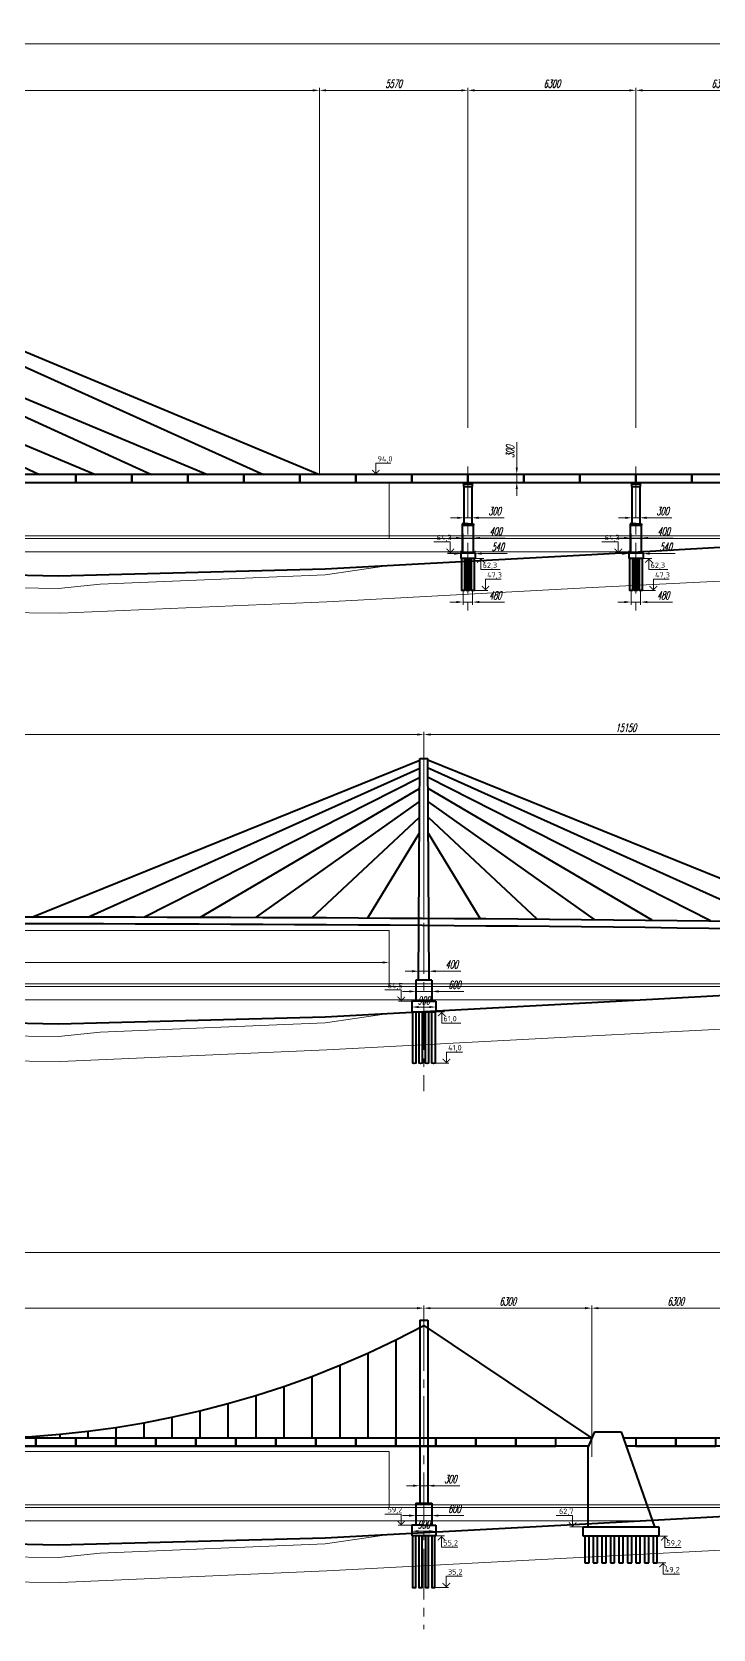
# Model space of a CAD drawing. Header units: millimetres. Extents: x 82 to 1107, y 39 to 638.
# Drawn here: x 504 to 759, y 39 to 638 of the extents above; entities that cross this region are included whole.
import ezdxf

# ---------------------------------------------------------------- set-up
doc = ezdxf.new("R2010")
doc.units = ezdxf.units.MM
doc.linetypes.add('CENTER2', pattern=[28.575, 19.05, -3.175, 3.175, -3.175])
for name, color, linetype, lineweight in [('2', 7, 'Continuous', 15), ('axis', 40, 'CENTER2', 20), ('dim', 4, 'Continuous', 25), ('elevation', 250, 'Continuous', 40)]:
    doc.layers.add(name, color=color, linetype=linetype, lineweight=lineweight)
doc.layers.add('const', color=251, linetype='Continuous', lineweight=0, plot=False)
doc.layers.add('water level', color=7, linetype='Continuous', lineweight=9, true_color=0x2099df)
doc.styles.add('GOST-2.304_Type-B', font='')
doc.styles.add('text-razm', font='simplex.shx', dxfattribs={"width": 0.6, "oblique": 15})
doc.styles.get('GOST-2.304_Type-B').set_extended_font_data('GOST Common')
doc.dimstyles.new('razm-001', dxfattribs={"dimtxt": 3, "dimasz": 2.5, "dimexe": 1, "dimexo": 0, "dimgap": 1, "dimtad": 1, "dimdec": 0, "dimlfac": 100, "dimzin": 1, "dimtxsty": 'text-razm', "dimcen": 2.5, "dimclrd": 256, "dimclre": 256, "dimclrt": 7, "dimaunit": 1, "dimadec": 0, "dimazin": 2, "dimtfac": 1, "dimtdec": 0, "dimtmove": 0, "dimatfit": 3, "dimfxl": 1, "dimlwd": 20, "dimlwe": 20, "dimarcsym": 0})

# ---------------------------------------------------------------- blocks, each defined once
blk = doc.blocks.new('*D73')
at = {"layer": 'Defpoints', "color": 0, "transparency": 16777216}
for p in [(713.94, 159.11), (650.94, 139.68), (713.94, 139.03)]:
    blk.add_point(p, dxfattribs=at)
at = {"layer": 'dim', "lineweight": 20, "transparency": 16777216}
for p, q in [((650.94, 139.68), (650.94, 160.11)), ((653.44, 159.11), (711.44, 159.11)), ((713.94, 139.03), (713.94, 160.11))]:
    blk.add_line(p, q, dxfattribs=at)
at = {"layer": 'dim', "transparency": 16777216}
for points in [[(653.44, 159.53), (653.44, 158.69), (650.94, 159.11)], [(711.44, 159.53), (711.44, 158.69), (713.94, 159.11)]]:
    blk.add_solid(points, dxfattribs=at)
at = {"layer": 'dim', "color": 7, "transparency": 16777216, "insert": (682.44, 161.61), "char_height": 3, "attachment_point": 5, "style": 'text-razm'}
blk.add_mtext('6300', dxfattribs=at)
blk = doc.blocks.new('*D74')
at = {"layer": 'Defpoints', "color": 0, "transparency": 16777216}
for p in [(650.94, 159.11), (315.03, 139.68), (650.94, 139.68)]:
    blk.add_point(p, dxfattribs=at)
at = {"layer": 'dim', "lineweight": 20, "transparency": 16777216}
for p, q in [((315.03, 139.68), (315.03, 160.11)), ((317.53, 159.11), (648.44, 159.11)), ((650.94, 139.68), (650.94, 160.11))]:
    blk.add_line(p, q, dxfattribs=at)
at = {"layer": 'dim', "transparency": 16777216}
for points in [[(317.53, 159.53), (317.53, 158.69), (315.03, 159.11)], [(648.44, 159.53), (648.44, 158.69), (650.94, 159.11)]]:
    blk.add_solid(points, dxfattribs=at)
at = {"layer": 'dim', "color": 7, "transparency": 16777216, "insert": (482.98, 161.61), "char_height": 3, "attachment_point": 5, "style": 'text-razm'}
blk.add_mtext('33590', dxfattribs=at)
blk = doc.blocks.new('*D86')
at = {"layer": 'Defpoints', "color": 0, "transparency": 16777216}
for p in [(776.94, 159.11), (776.94, 120.27), (713.94, 117.95)]:
    blk.add_point(p, dxfattribs=at)
at = {"layer": 'dim', "lineweight": 20, "transparency": 16777216}
for p, q in [((713.94, 117.95), (713.94, 160.11)), ((716.44, 159.11), (774.44, 159.11)), ((776.94, 120.27), (776.94, 160.11))]:
    blk.add_line(p, q, dxfattribs=at)
at = {"layer": 'dim', "transparency": 16777216}
for points in [[(716.44, 159.53), (716.44, 158.69), (713.94, 159.11)], [(774.44, 159.53), (774.44, 158.69), (776.94, 159.11)]]:
    blk.add_solid(points, dxfattribs=at)
at = {"layer": 'dim', "color": 7, "transparency": 16777216, "insert": (745.44, 161.61), "char_height": 3, "attachment_point": 5, "style": 'text-razm'}
blk.add_mtext('6300', dxfattribs=at)
blk = doc.blocks.new('*D87')
at = {"layer": 'Defpoints', "color": 0, "transparency": 16777216}
for p in [(650.98, 374.21), (314.98, 305.49), (650.98, 304.81)]:
    blk.add_point(p, dxfattribs=at)
at = {"layer": 'dim', "lineweight": 20, "transparency": 16777216}
for p, q in [((314.98, 305.49), (314.98, 375.21)), ((317.48, 374.21), (648.48, 374.21)), ((650.98, 304.81), (650.98, 375.21))]:
    blk.add_line(p, q, dxfattribs=at)
at = {"layer": 'dim', "transparency": 16777216}
for points in [[(317.48, 374.62), (317.48, 373.79), (314.98, 374.21)], [(648.48, 374.62), (648.48, 373.79), (650.98, 374.21)]]:
    blk.add_solid(points, dxfattribs=at)
at = {"layer": 'dim', "color": 7, "transparency": 16777216, "insert": (476.23, 376.71), "char_height": 3, "attachment_point": 5, "style": 'text-razm'}
blk.add_mtext('33600', dxfattribs=at)
blk = doc.blocks.new('*D88')
at = {"layer": 'Defpoints', "color": 0, "transparency": 16777216}
for p in [(327.98, 288.73), (637.98, 288.73), (637.98, 288.73)]:
    blk.add_point(p, dxfattribs=at)
at = {"layer": 'dim', "lineweight": 20, "transparency": 16777216}
for p, q in [((327.98, 288.73), (327.98, 289.73)), ((330.48, 288.73), (635.48, 288.73)), ((637.98, 288.73), (637.98, 289.73))]:
    blk.add_line(p, q, dxfattribs=at)
at = {"layer": 'dim', "transparency": 16777216}
for points in [[(330.48, 289.15), (330.48, 288.31), (327.98, 288.73)], [(635.48, 289.15), (635.48, 288.31), (637.98, 288.73)]]:
    blk.add_solid(points, dxfattribs=at)
at = {"layer": 'dim', "color": 7, "transparency": 16777216, "insert": (482.98, 291.23), "char_height": 3, "attachment_point": 5, "style": 'text-razm'}
blk.add_mtext('31000', dxfattribs=at)
blk = doc.blocks.new('*D99')
at = {"layer": 'Defpoints', "color": 0, "transparency": 16777216}
for p in [(839.94, 179.92), (126.03, 110.38), (839.94, 110.38)]:
    blk.add_point(p, dxfattribs=at)
at = {"layer": 'dim', "lineweight": 20, "transparency": 16777216}
for p, q in [((126.03, 110.38), (126.03, 180.92)), ((128.53, 179.92), (837.44, 179.92)), ((839.94, 110.38), (839.94, 180.92))]:
    blk.add_line(p, q, dxfattribs=at)
at = {"layer": 'dim', "transparency": 16777216}
for points in [[(128.53, 180.34), (128.53, 179.51), (126.03, 179.92)], [(837.44, 180.34), (837.44, 179.51), (839.94, 179.92)]]:
    blk.add_solid(points, dxfattribs=at)
at = {"layer": 'dim', "color": 7, "transparency": 16777216, "insert": (482.98, 182.42), "char_height": 3, "attachment_point": 5, "style": 'text-razm'}
blk.add_mtext('71390', dxfattribs=at)
blk = doc.blocks.new('*D119')
at = {"layer": 'Defpoints', "color": 0, "transparency": 16777216}
for p in [(649.44, 91.97), (652.44, 92.53), (652.44, 91.97)]:
    blk.add_point(p, dxfattribs=at)
at = {"layer": 'dim', "lineweight": 20, "transparency": 16777216}
for p, q in [((646.94, 92.53), (644.44, 92.53)), ((649.44, 91.97), (649.44, 93.53)), ((649.44, 92.53), (652.44, 92.53)), ((652.44, 91.97), (652.44, 93.53)), ((654.94, 92.53), (664.48, 92.53))]:
    blk.add_line(p, q, dxfattribs=at)
at = {"layer": 'dim', "transparency": 16777216}
for points in [[(646.94, 92.95), (646.94, 92.11), (649.44, 92.53)], [(654.94, 92.95), (654.94, 92.11), (652.44, 92.53)]]:
    blk.add_solid(points, dxfattribs=at)
at = {"layer": 'dim', "color": 7, "transparency": 16777216, "insert": (660.96, 95.03), "char_height": 3, "attachment_point": 5, "style": 'text-razm'}
blk.add_mtext('300', dxfattribs=at)
blk = doc.blocks.new('*D120')
at = {"layer": 'Defpoints', "color": 0, "transparency": 16777216}
for p in [(647.94, 81.55), (653.94, 81.46), (653.94, 81.33)]:
    blk.add_point(p, dxfattribs=at)
at = {"layer": 'dim', "lineweight": 20, "transparency": 16777216}
for p, q in [((645.44, 81.33), (642.94, 81.33)), ((647.94, 81.55), (647.94, 80.33)), ((647.94, 81.33), (653.94, 81.33)), ((653.94, 81.46), (653.94, 80.33)), ((656.44, 81.33), (665.93, 81.33))]:
    blk.add_line(p, q, dxfattribs=at)
at = {"layer": 'dim', "transparency": 16777216}
for points in [[(645.44, 81.75), (645.44, 80.91), (647.94, 81.33)], [(656.44, 81.75), (656.44, 80.91), (653.94, 81.33)]]:
    blk.add_solid(points, dxfattribs=at)
at = {"layer": 'dim', "color": 7, "transparency": 16777216, "insert": (662.43, 83.83), "char_height": 3, "attachment_point": 5, "style": 'text-razm'}
blk.add_mtext('600', dxfattribs=at)
blk = doc.blocks.new('*D121')
at = {"layer": 'Defpoints', "color": 0, "transparency": 16777216}
for p in [(646.44, 73.68), (655.44, 75.47), (655.44, 74.68)]:
    blk.add_point(p, dxfattribs=at)
at = {"layer": 'dim', "lineweight": 20, "transparency": 16777216}
for p, q in [((646.44, 73.68), (646.44, 76.47)), ((648.94, 75.47), (652.94, 75.47)), ((655.44, 74.68), (655.44, 76.47))]:
    blk.add_line(p, q, dxfattribs=at)
at = {"layer": 'dim', "transparency": 16777216}
for points in [[(648.94, 75.88), (648.94, 75.05), (646.44, 75.47)], [(652.94, 75.88), (652.94, 75.05), (655.44, 75.47)]]:
    blk.add_solid(points, dxfattribs=at)
at = {"layer": 'dim', "color": 7, "transparency": 16777216, "insert": (650.94, 77.97), "char_height": 3, "attachment_point": 5, "style": 'text-razm'}
blk.add_mtext('900', dxfattribs=at)
blk = doc.blocks.new('*D19')
at = {"layer": 'Defpoints', "color": 0, "transparency": 16777216}
for p in [(649, 284.9), (652.96, 285.45), (652.96, 284.88)]:
    blk.add_point(p, dxfattribs=at)
at = {"layer": 'dim', "lineweight": 20, "transparency": 16777216}
for p, q in [((646.5, 285.45), (644, 285.45)), ((649, 284.9), (649, 286.45)), ((649, 285.45), (652.96, 285.45)), ((652.96, 284.88), (652.96, 286.45)), ((655.46, 285.45), (664.89, 285.45))]:
    blk.add_line(p, q, dxfattribs=at)
at = {"layer": 'dim', "transparency": 16777216}
for points in [[(646.5, 285.87), (646.5, 285.03), (649, 285.45)], [(655.46, 285.87), (655.46, 285.03), (652.96, 285.45)]]:
    blk.add_solid(points, dxfattribs=at)
at = {"layer": 'dim', "color": 7, "transparency": 16777216, "insert": (661.43, 287.95), "char_height": 3, "attachment_point": 5, "style": 'text-razm'}
blk.add_mtext('400', dxfattribs=at)
blk = doc.blocks.new('*D20')
at = {"layer": 'Defpoints', "color": 0, "transparency": 16777216}
for p in [(647.98, 278.18), (653.98, 277.96), (653.98, 277.88)]:
    blk.add_point(p, dxfattribs=at)
at = {"layer": 'dim', "lineweight": 20, "transparency": 16777216}
for p, q in [((645.48, 277.88), (642.98, 277.88)), ((647.98, 278.18), (647.98, 276.88)), ((647.98, 277.88), (653.98, 277.88)), ((653.98, 277.96), (653.98, 276.88)), ((656.48, 277.88), (665.97, 277.88))]:
    blk.add_line(p, q, dxfattribs=at)
at = {"layer": 'dim', "transparency": 16777216}
for points in [[(645.48, 278.29), (645.48, 277.46), (647.98, 277.88)], [(656.48, 278.29), (656.48, 277.46), (653.98, 277.88)]]:
    blk.add_solid(points, dxfattribs=at)
at = {"layer": 'dim', "color": 7, "transparency": 16777216, "insert": (662.48, 280.38), "char_height": 3, "attachment_point": 5, "style": 'text-razm'}
blk.add_mtext('600', dxfattribs=at)
blk = doc.blocks.new('*D21')
at = {"layer": 'Defpoints', "color": 0, "transparency": 16777216}
for p in [(646.48, 270.23), (655.48, 272.01), (655.48, 271.23)]:
    blk.add_point(p, dxfattribs=at)
at = {"layer": 'dim', "lineweight": 20, "transparency": 16777216}
for p, q in [((646.48, 270.23), (646.48, 273.01)), ((648.98, 272.01), (652.98, 272.01)), ((655.48, 271.23), (655.48, 273.01))]:
    blk.add_line(p, q, dxfattribs=at)
at = {"layer": 'dim', "transparency": 16777216}
for points in [[(648.98, 272.43), (648.98, 271.6), (646.48, 272.01)], [(652.98, 272.43), (652.98, 271.6), (655.48, 272.01)]]:
    blk.add_solid(points, dxfattribs=at)
at = {"layer": 'dim', "color": 7, "transparency": 16777216, "insert": (650.98, 274.51), "char_height": 3, "attachment_point": 5, "style": 'text-razm'}
blk.add_mtext('900', dxfattribs=at)
blk = doc.blocks.new('*D22')
at = {"layer": 'Defpoints', "color": 0, "transparency": 16777216}
for p in [(802.49, 374.21), (650.98, 304.81), (802.49, 302.83)]:
    blk.add_point(p, dxfattribs=at)
at = {"layer": 'dim', "lineweight": 20, "transparency": 16777216}
for p, q in [((650.98, 304.81), (650.98, 375.21)), ((653.48, 374.21), (799.99, 374.21)), ((802.49, 302.83), (802.49, 375.21))]:
    blk.add_line(p, q, dxfattribs=at)
at = {"layer": 'dim', "transparency": 16777216}
for points in [[(653.48, 374.62), (653.48, 373.79), (650.98, 374.21)], [(799.99, 374.62), (799.99, 373.79), (802.49, 374.21)]]:
    blk.add_solid(points, dxfattribs=at)
at = {"layer": 'dim', "color": 7, "transparency": 16777216, "insert": (726.73, 376.71), "char_height": 3, "attachment_point": 5, "style": 'text-razm'}
blk.add_mtext('15150', dxfattribs=at)
blk = doc.blocks.new('*D28')
at = {"layer": 'Defpoints', "color": 0, "transparency": 16777216}
for p in [(611.8, 615.74), (321, 597.32), (611.8, 471.75)]:
    blk.add_point(p, dxfattribs=at)
at = {"layer": 'dim', "lineweight": 20, "transparency": 16777216}
for p, q in [((321, 597.32), (321, 616.74)), ((323.5, 615.74), (609.3, 615.74)), ((611.8, 471.75), (611.8, 616.74))]:
    blk.add_line(p, q, dxfattribs=at)
at = {"layer": 'dim', "transparency": 16777216}
for points in [[(323.5, 616.16), (323.5, 615.32), (321, 615.74)], [(609.3, 616.16), (609.3, 615.32), (611.8, 615.74)]]:
    blk.add_solid(points, dxfattribs=at)
at = {"layer": 'dim', "color": 7, "transparency": 16777216, "insert": (466.4, 618.24), "char_height": 3, "attachment_point": 5, "style": 'text-razm'}
blk.add_mtext('29080', dxfattribs=at)
blk = doc.blocks.new('*D29')
at = {"layer": 'Defpoints', "color": 0, "transparency": 16777216}
for p in [(667.5, 615.74), (611.8, 536.76), (667.5, 489.17)]:
    blk.add_point(p, dxfattribs=at)
at = {"layer": 'dim', "lineweight": 20, "transparency": 16777216}
for p, q in [((611.8, 536.76), (611.8, 616.74)), ((614.3, 615.74), (665, 615.74)), ((667.5, 489.17), (667.5, 616.74))]:
    blk.add_line(p, q, dxfattribs=at)
at = {"layer": 'dim', "transparency": 16777216}
for points in [[(614.3, 616.16), (614.3, 615.32), (611.8, 615.74)], [(665, 616.16), (665, 615.32), (667.5, 615.74)]]:
    blk.add_solid(points, dxfattribs=at)
at = {"layer": 'dim', "color": 7, "transparency": 16777216, "insert": (639.65, 618.24), "char_height": 3, "attachment_point": 5, "style": 'text-razm'}
blk.add_mtext('5570', dxfattribs=at)
blk = doc.blocks.new('*D30')
at = {"layer": 'Defpoints', "color": 0, "transparency": 16777216}
for p in [(730.5, 615.74), (667.5, 545.17), (730.5, 489.17)]:
    blk.add_point(p, dxfattribs=at)
at = {"layer": 'dim', "lineweight": 20, "transparency": 16777216}
for p, q in [((667.5, 545.17), (667.5, 616.74)), ((670, 615.74), (728, 615.74)), ((730.5, 489.17), (730.5, 616.74))]:
    blk.add_line(p, q, dxfattribs=at)
at = {"layer": 'dim', "transparency": 16777216}
for points in [[(670, 616.16), (670, 615.32), (667.5, 615.74)], [(728, 616.16), (728, 615.32), (730.5, 615.74)]]:
    blk.add_solid(points, dxfattribs=at)
at = {"layer": 'dim', "color": 7, "transparency": 16777216, "insert": (699, 618.24), "char_height": 3, "attachment_point": 5, "style": 'text-razm'}
blk.add_mtext('6300', dxfattribs=at)
blk = doc.blocks.new('*D33')
at = {"layer": 'Defpoints', "color": 0, "transparency": 16777216}
for p in [(793.5, 633.18), (101.29, 489.02), (793.5, 489.17)]:
    blk.add_point(p, dxfattribs=at)
at = {"layer": 'dim', "lineweight": 20, "transparency": 16777216}
for p, q in [((101.29, 489.02), (101.29, 634.18)), ((103.79, 633.18), (791, 633.18)), ((793.5, 489.17), (793.5, 634.18))]:
    blk.add_line(p, q, dxfattribs=at)
at = {"layer": 'dim', "transparency": 16777216}
for points in [[(103.79, 633.6), (103.79, 632.76), (101.29, 633.18)], [(791, 633.6), (791, 632.76), (793.5, 633.18)]]:
    blk.add_solid(points, dxfattribs=at)
at = {"layer": 'dim', "color": 7, "transparency": 16777216, "insert": (447.39, 635.68), "char_height": 3, "attachment_point": 5, "style": 'text-razm'}
blk.add_mtext('69220', dxfattribs=at)
blk = doc.blocks.new('*D34')
at = {"layer": 'Defpoints', "color": 0, "transparency": 16777216}
for p in [(793.5, 615.74), (730.5, 520.81), (793.5, 520.81)]:
    blk.add_point(p, dxfattribs=at)
at = {"layer": 'dim', "lineweight": 20, "transparency": 16777216}
for p, q in [((730.5, 520.81), (730.5, 616.74)), ((733, 615.74), (791, 615.74)), ((793.5, 520.81), (793.5, 616.74))]:
    blk.add_line(p, q, dxfattribs=at)
at = {"layer": 'dim', "transparency": 16777216}
for points in [[(733, 616.16), (733, 615.32), (730.5, 615.74)], [(791, 616.16), (791, 615.32), (793.5, 615.74)]]:
    blk.add_solid(points, dxfattribs=at)
at = {"layer": 'dim', "color": 7, "transparency": 16777216, "insert": (762, 618.24), "char_height": 3, "attachment_point": 5, "style": 'text-razm'}
blk.add_mtext('6300', dxfattribs=at)
blk = doc.blocks.new('*D43')
at = {"layer": 'Defpoints', "color": 0, "transparency": 16777216}
for p in [(669, 455.47), (666, 454.9), (669, 454.9)]:
    blk.add_point(p, dxfattribs=at)
at = {"layer": 'dim', "lineweight": 20, "transparency": 16777216}
for p, q in [((663.5, 455.47), (661, 455.47)), ((666, 454.9), (666, 456.47)), ((666, 455.47), (669, 455.47)), ((669, 454.9), (669, 456.47)), ((671.5, 455.47), (681.04, 455.47))]:
    blk.add_line(p, q, dxfattribs=at)
at = {"layer": 'dim', "transparency": 16777216}
for points in [[(663.5, 455.88), (663.5, 455.05), (666, 455.47)], [(671.5, 455.88), (671.5, 455.05), (669, 455.47)]]:
    blk.add_solid(points, dxfattribs=at)
at = {"layer": 'dim', "color": 7, "transparency": 16777216, "insert": (677.52, 457.97), "char_height": 3, "attachment_point": 5, "style": 'text-razm'}
blk.add_mtext('300', dxfattribs=at)
blk = doc.blocks.new('*D44')
at = {"layer": 'Defpoints', "color": 0, "transparency": 16777216}
for p in [(665.5, 448.11), (669.5, 447.97), (669.5, 447.89)]:
    blk.add_point(p, dxfattribs=at)
at = {"layer": 'dim', "lineweight": 20, "transparency": 16777216}
for p, q in [((663, 447.89), (660.5, 447.89)), ((665.5, 448.11), (665.5, 446.89)), ((665.5, 447.89), (669.5, 447.89)), ((669.5, 447.97), (669.5, 446.89)), ((672, 447.89), (681.42, 447.89))]:
    blk.add_line(p, q, dxfattribs=at)
at = {"layer": 'dim', "transparency": 16777216}
for points in [[(663, 448.31), (663, 447.48), (665.5, 447.89)], [(672, 448.31), (672, 447.48), (669.5, 447.89)]]:
    blk.add_solid(points, dxfattribs=at)
at = {"layer": 'dim', "color": 7, "transparency": 16777216, "insert": (677.96, 450.39), "char_height": 3, "attachment_point": 5, "style": 'text-razm'}
blk.add_mtext('400', dxfattribs=at)
blk = doc.blocks.new('*D45')
at = {"layer": 'Defpoints', "color": 0, "transparency": 16777216}
for p in [(664.8, 440.25), (670.2, 442.03), (670.2, 441.25)]:
    blk.add_point(p, dxfattribs=at)
at = {"layer": 'dim', "lineweight": 20, "transparency": 16777216}
for p, q in [((662.3, 442.03), (659.8, 442.03)), ((664.8, 440.25), (664.8, 443.03)), ((664.8, 442.03), (670.2, 442.03)), ((670.2, 441.25), (670.2, 443.03)), ((672.7, 442.03), (682.24, 442.03))]:
    blk.add_line(p, q, dxfattribs=at)
at = {"layer": 'dim', "transparency": 16777216}
for points in [[(662.3, 442.45), (662.3, 441.61), (664.8, 442.03)], [(672.7, 442.45), (672.7, 441.61), (670.2, 442.03)]]:
    blk.add_solid(points, dxfattribs=at)
at = {"layer": 'dim', "color": 7, "transparency": 16777216, "insert": (678.72, 444.53), "char_height": 3, "attachment_point": 5, "style": 'text-razm'}
blk.add_mtext('540', dxfattribs=at)
blk = doc.blocks.new('*D46')
at = {"layer": 'Defpoints', "color": 0, "transparency": 16777216}
for p in [(665.67, 428.16), (669.27, 428.16), (669.27, 423.87)]:
    blk.add_point(p, dxfattribs=at)
at = {"layer": 'dim', "lineweight": 20, "transparency": 16777216}
for p, q in [((665.67, 428.16), (665.67, 422.87)), ((669.27, 428.16), (669.27, 422.87)), ((663.17, 423.87), (660.67, 423.87)), ((665.67, 423.87), (669.27, 423.87)), ((671.77, 423.87), (681.2, 423.87))]:
    blk.add_line(p, q, dxfattribs=at)
at = {"layer": 'dim', "transparency": 16777216}
for points in [[(663.17, 424.28), (663.17, 423.45), (665.67, 423.87)], [(671.77, 424.28), (671.77, 423.45), (669.27, 423.87)]]:
    blk.add_solid(points, dxfattribs=at)
at = {"layer": 'dim', "color": 7, "transparency": 16777216, "insert": (677.74, 426.37), "char_height": 3, "attachment_point": 5, "style": 'text-razm'}
blk.add_mtext('480', dxfattribs=at)
blk = doc.blocks.new('*D47')
at = {"layer": 'Defpoints', "color": 0, "transparency": 16777216}
for p in [(732, 455.47), (729, 454.9), (732, 454.9)]:
    blk.add_point(p, dxfattribs=at)
at = {"layer": 'dim', "lineweight": 20, "transparency": 16777216}
for p, q in [((726.5, 455.47), (724, 455.47)), ((729, 454.9), (729, 456.47)), ((729, 455.47), (732, 455.47)), ((732, 454.9), (732, 456.47)), ((734.5, 455.47), (744.04, 455.47))]:
    blk.add_line(p, q, dxfattribs=at)
at = {"layer": 'dim', "transparency": 16777216}
for points in [[(726.5, 455.88), (726.5, 455.05), (729, 455.47)], [(734.5, 455.88), (734.5, 455.05), (732, 455.47)]]:
    blk.add_solid(points, dxfattribs=at)
at = {"layer": 'dim', "color": 7, "transparency": 16777216, "insert": (740.52, 457.97), "char_height": 3, "attachment_point": 5, "style": 'text-razm'}
blk.add_mtext('300', dxfattribs=at)
blk = doc.blocks.new('*D48')
at = {"layer": 'Defpoints', "color": 0, "transparency": 16777216}
for p in [(728.5, 448.11), (732.5, 447.97), (732.5, 447.89)]:
    blk.add_point(p, dxfattribs=at)
at = {"layer": 'dim', "lineweight": 20, "transparency": 16777216}
for p, q in [((726, 447.89), (723.5, 447.89)), ((728.5, 448.11), (728.5, 446.89)), ((728.5, 447.89), (732.5, 447.89)), ((732.5, 447.97), (732.5, 446.89)), ((735, 447.89), (744.42, 447.89))]:
    blk.add_line(p, q, dxfattribs=at)
at = {"layer": 'dim', "transparency": 16777216}
for points in [[(726, 448.31), (726, 447.48), (728.5, 447.89)], [(735, 448.31), (735, 447.48), (732.5, 447.89)]]:
    blk.add_solid(points, dxfattribs=at)
at = {"layer": 'dim', "color": 7, "transparency": 16777216, "insert": (740.96, 450.39), "char_height": 3, "attachment_point": 5, "style": 'text-razm'}
blk.add_mtext('400', dxfattribs=at)
blk = doc.blocks.new('*D49')
at = {"layer": 'Defpoints', "color": 0, "transparency": 16777216}
for p in [(727.8, 440.25), (733.2, 442.03), (733.2, 441.25)]:
    blk.add_point(p, dxfattribs=at)
at = {"layer": 'dim', "lineweight": 20, "transparency": 16777216}
for p, q in [((725.3, 442.03), (722.8, 442.03)), ((727.8, 440.25), (727.8, 443.03)), ((727.8, 442.03), (733.2, 442.03)), ((733.2, 441.25), (733.2, 443.03)), ((735.7, 442.03), (745.24, 442.03))]:
    blk.add_line(p, q, dxfattribs=at)
at = {"layer": 'dim', "transparency": 16777216}
for points in [[(725.3, 442.45), (725.3, 441.61), (727.8, 442.03)], [(735.7, 442.45), (735.7, 441.61), (733.2, 442.03)]]:
    blk.add_solid(points, dxfattribs=at)
at = {"layer": 'dim', "color": 7, "transparency": 16777216, "insert": (741.72, 444.53), "char_height": 3, "attachment_point": 5, "style": 'text-razm'}
blk.add_mtext('540', dxfattribs=at)
blk = doc.blocks.new('*D50')
at = {"layer": 'Defpoints', "color": 0, "transparency": 16777216}
for p in [(728.67, 428.16), (732.27, 428.16), (732.27, 423.87)]:
    blk.add_point(p, dxfattribs=at)
at = {"layer": 'dim', "lineweight": 20, "transparency": 16777216}
for p, q in [((728.67, 428.16), (728.67, 422.87)), ((732.27, 428.16), (732.27, 422.87)), ((726.17, 423.87), (723.67, 423.87)), ((728.67, 423.87), (732.27, 423.87)), ((734.77, 423.87), (744.2, 423.87))]:
    blk.add_line(p, q, dxfattribs=at)
at = {"layer": 'dim', "transparency": 16777216}
for points in [[(726.17, 424.28), (726.17, 423.45), (728.67, 423.87)], [(734.77, 424.28), (734.77, 423.45), (732.27, 423.87)]]:
    blk.add_solid(points, dxfattribs=at)
at = {"layer": 'dim', "color": 7, "transparency": 16777216, "insert": (740.74, 426.37), "char_height": 3, "attachment_point": 5, "style": 'text-razm'}
blk.add_mtext('480', dxfattribs=at)
blk = doc.blocks.new('*D60')
at = {"layer": 'Defpoints', "color": 0, "transparency": 16777216}
for p in [(683.11, 471.75), (683.11, 468.75), (685.83, 471.75)]:
    blk.add_point(p, dxfattribs=at)
at = {"layer": 'dim', "lineweight": 20, "transparency": 16777216}
for p, q in [((685.83, 474.25), (685.83, 483.79)), ((683.11, 471.75), (686.83, 471.75)), ((683.11, 468.75), (686.83, 468.75)), ((685.83, 468.75), (685.83, 471.75)), ((685.83, 466.25), (685.83, 463.75))]:
    blk.add_line(p, q, dxfattribs=at)
at = {"layer": 'dim', "transparency": 16777216}
for points in [[(685.41, 474.25), (686.25, 474.25), (685.83, 471.75)], [(685.41, 466.25), (686.25, 466.25), (685.83, 468.75)]]:
    blk.add_solid(points, dxfattribs=at)
at = {"layer": 'dim', "color": 7, "transparency": 16777216, "insert": (683.33, 480.27), "char_height": 3, "attachment_point": 5, "rotation": 90, "style": 'text-razm'}
blk.add_mtext('300', dxfattribs=at)

msp = doc.modelspace()

# ---------------------------------------------------------------- linework, layer by layer
at = {"layer": '2', "linetype": 'Continuous'}
for p, q in [((632.991, 471.746), (632.991, 475.946)), ((632.991, 475.946), (638.608, 475.946)), ((660.899, 446.448), (654.756, 446.448)), ((660.899, 442.248), (660.899, 446.448)), ((723.899, 446.448), (717.756, 446.448)), ((723.899, 442.248), (723.899, 446.448)), ((664.89, 442.248), (659.849, 442.248)), ((670.197, 440.246), (673.435, 440.246)), ((672.385, 440.246), (672.385, 436.046)), ((727.89, 442.248), (722.849, 442.248)), ((733.197, 440.246), (736.435, 440.246)), ((735.385, 440.246), (735.385, 436.046)), ((679.539, 436.046), (672.385, 436.046)), ((674.064, 428.246), (674.064, 432.446)), ((674.064, 432.446), (680.032, 432.446)), ((742.539, 436.046), (735.385, 436.046)), ((737.064, 428.246), (737.064, 432.446)), ((737.064, 432.446), (743.032, 432.446)), ((669.797, 428.246), (674.915, 428.246)), ((732.797, 428.246), (737.915, 428.246)), ((642.489, 278.431), (636.347, 278.431)), ((642.489, 274.231), (642.489, 278.431)), ((646.481, 274.231), (641.439, 274.231)), ((655.48, 270.231), (658.719, 270.231)), ((657.669, 270.231), (657.669, 266.031)), ((664.823, 266.031), (657.669, 266.031)), ((659.449, 250.945), (659.449, 255.145)), ((659.449, 255.145), (665.416, 255.145)), ((655.181, 250.945), (660.299, 250.945)), ((642.446, 81.883), (636.303, 81.883)), ((642.446, 77.683), (642.446, 81.883)), ((706.744, 81.319), (700.602, 81.319)), ((706.744, 77.119), (706.744, 81.319)), ((646.438, 77.683), (641.396, 77.683)), ((655.437, 73.683), (658.675, 73.683)), ((657.625, 69.483), (657.625, 73.683)), ((710.736, 77.119), (705.694, 77.119)), ((739.136, 73.619), (742.375, 73.619)), ((741.325, 73.619), (741.325, 69.419)), ((657.625, 69.483), (663.768, 69.483)), ((741.325, 69.419), (747.467, 69.419)), ((738.536, 63.619), (741.775, 63.619)), ((740.725, 63.619), (740.725, 59.419)), ((655.137, 54.396), (660.255, 54.396)), ((659.404, 54.396), (659.404, 58.596)), ((659.404, 58.596), (665.372, 58.596)), ((740.725, 59.419), (746.867, 59.419))]:
    msp.add_line(p, q, dxfattribs=at)
at = {"layer": '2'}
for p, q in [((613.985, 434.062), (637.057, 437.477)), ((529.57, 430.609), (613.985, 434.062)), ((714.081, 429.278), (777.229, 432.485)), ((431.133, 430.013), (513.985, 429.016)), ((513.985, 429.016), (529.57, 430.609)), ((614.541, 423.933), (714.081, 429.278)), ((416.166, 420.726), (514.635, 419.657)), ((514.635, 419.657), (614.541, 423.933)), ((529.57, 262.595), (613.985, 266.048)), ((613.985, 266.048), (637.057, 269.462)), ((714.081, 261.263), (777.229, 264.47)), ((431.133, 261.998), (513.985, 261.001)), ((513.985, 261.001), (529.57, 262.595)), ((614.541, 255.918), (714.081, 261.263)), ((416.166, 252.711), (514.635, 251.642)), ((514.635, 251.642), (614.541, 255.918)), ((613.985, 70.698), (637.057, 74.113)), ((431.133, 66.649), (513.985, 65.652)), ((513.985, 65.652), (529.57, 67.245)), ((529.57, 67.245), (613.985, 70.698)), ((614.541, 60.569), (714.081, 65.914)), ((714.081, 65.914), (777.229, 69.121)), ((514.635, 56.293), (614.541, 60.569)), ((416.166, 57.362), (514.635, 56.293))]:
    msp.add_line(p, q, dxfattribs=at)
at = {"layer": '2', "linetype": 'Continuous'}
for points in [[(631.591, 473.394, 0.35, 0.35, 0), (632.991, 471.994, 0.35, 0.35, 0), (634.391, 473.394, 0.35, 0.35, 0)], [(662.299, 443.895, 0.35, 0.35, 0), (660.899, 442.495, 0.35, 0.35, 0), (659.499, 443.895, 0.35, 0.35, 0)], [(725.299, 443.895, 0.35, 0.35, 0), (723.899, 442.495, 0.35, 0.35, 0), (722.499, 443.895, 0.35, 0.35, 0)], [(670.985, 438.599, 0.35, 0.35, 0), (672.385, 439.999, 0.35, 0.35, 0), (673.785, 438.599, 0.35, 0.35, 0)], [(733.985, 438.599, 0.35, 0.35, 0), (735.385, 439.999, 0.35, 0.35, 0), (736.785, 438.599, 0.35, 0.35, 0)], [(672.664, 429.893, 0.35, 0.35, 0), (674.064, 428.493, 0.35, 0.35, 0), (675.464, 429.893, 0.35, 0.35, 0)], [(735.664, 429.893, 0.35, 0.35, 0), (737.064, 428.493, 0.35, 0.35, 0), (738.464, 429.893, 0.35, 0.35, 0)], [(643.889, 275.879, 0.35, 0.35, 0), (642.489, 274.479, 0.35, 0.35, 0), (641.089, 275.879, 0.35, 0.35, 0)], [(656.269, 268.584, 0.35, 0.35, 0), (657.669, 269.984, 0.35, 0.35, 0), (659.069, 268.584, 0.35, 0.35, 0)], [(658.049, 252.592, 0.35, 0.35, 0), (659.449, 251.192, 0.35, 0.35, 0), (660.849, 252.592, 0.35, 0.35, 0)], [(643.846, 79.33, 0.35, 0.35, 0), (642.446, 77.93, 0.35, 0.35, 0), (641.046, 79.33, 0.35, 0.35, 0)], [(708.144, 78.766, 0.35, 0.35, 0), (706.744, 77.366, 0.35, 0.35, 0), (705.344, 78.766, 0.35, 0.35, 0)], [(656.225, 72.035, 0.35, 0.35, 0), (657.625, 73.435, 0.35, 0.35, 0), (659.025, 72.035, 0.35, 0.35, 0)], [(739.925, 71.971, 0.35, 0.35, 0), (741.325, 73.371, 0.35, 0.35, 0), (742.725, 71.971, 0.35, 0.35, 0)], [(739.325, 61.971, 0.35, 0.35, 0), (740.725, 63.371, 0.35, 0.35, 0), (742.125, 61.971, 0.35, 0.35, 0)], [(658.004, 56.044, 0.35, 0.35, 0), (659.404, 54.644, 0.35, 0.35, 0), (660.804, 56.044, 0.35, 0.35, 0)]]:
    msp.add_lwpolyline(points, format="xyseb", dxfattribs=at)
at = {"layer": 'axis'}
for p, q in [((667.497, 474.653), (667.497, 419.594)), ((730.497, 474.653), (730.497, 419.594)), ((650.982, 360.731), (650.982, 240.528)), ((650.936, 154.638), (650.936, 38.782)), ((713.936, 117.951), (713.936, 103.301))]:
    msp.add_line(p, q, dxfattribs=at)
at = {"layer": 'const'}
for p, q in [((153.985, 447.746), (953.985, 447.746)), ((153.985, 279.731), (953.985, 279.731)), ((153.985, 84.382), (953.985, 84.382))]:
    msp.add_line(p, q, dxfattribs=at)
for points in [[(327.982, 447.746), (637.982, 447.746), (637.982, 468.746), (327.982, 468.746)], [(327.982, 279.731), (637.982, 279.731), (637.982, 300.731), (327.982, 300.731)], [(327.982, 84.382), (637.982, 84.382), (637.982, 105.382), (327.982, 105.382)]]:
    msp.add_lwpolyline(points, close=True, dxfattribs=at)
at = {"layer": 'elevation', "color": 18, "true_color": 0x000000}
for p, q in [((322.997, 592.318), (611.797, 471.746)), ((322.997, 592.318), (590.797, 471.746)), ((322.997, 574.892), (569.797, 471.746)), ((322.997, 574.892), (548.797, 471.746)), ((322.997, 557.466), (527.797, 471.746)), ((322.997, 557.466), (506.797, 471.746))]:
    msp.add_line(p, q, dxfattribs=at)
at = {"layer": 'elevation'}
for p, q in [((665.897, 468.141), (667.497, 468.341)), ((665.897, 468.141), (669.097, 468.141)), ((665.897, 468.141), (665.897, 467.141)), ((665.897, 467.141), (669.097, 467.141)), ((665.997, 467.141), (665.997, 453.216)), ((669.097, 468.141), (667.497, 468.341)), ((668.997, 467.141), (668.997, 453.216)), ((669.097, 468.141), (669.097, 467.141)), ((728.897, 468.141), (730.497, 468.341)), ((728.897, 468.141), (732.097, 468.141)), ((728.897, 468.141), (728.897, 467.141)), ((728.897, 467.141), (732.097, 467.141)), ((728.997, 467.141), (728.997, 453.216)), ((732.097, 468.141), (730.497, 468.341)), ((731.997, 467.141), (731.997, 453.216)), ((732.097, 468.141), (732.097, 467.141)), ((667.497, 453.391), (665.397, 453.146)), ((665.397, 453.146), (669.597, 453.146)), ((665.397, 453.146), (665.397, 452.646)), ((665.397, 452.646), (669.597, 452.646)), ((665.497, 442.246), (665.497, 452.646)), ((665.497, 449.513), (665.497, 442.246)), ((667.497, 453.391), (669.597, 453.146)), ((669.497, 452.646), (669.497, 442.246)), ((669.597, 453.146), (669.597, 452.646)), ((730.497, 453.391), (728.397, 453.146)), ((728.397, 453.146), (732.597, 453.146)), ((728.397, 453.146), (728.397, 452.646)), ((728.397, 452.646), (732.597, 452.646)), ((728.497, 442.246), (728.497, 452.646)), ((728.497, 449.513), (728.497, 442.246)), ((730.497, 453.391), (732.597, 453.146)), ((732.497, 452.646), (732.497, 442.246)), ((732.597, 453.146), (732.597, 452.646)), ((665.497, 443.684), (665.497, 443.184)), ((669.497, 443.684), (669.497, 443.184)), ((728.497, 443.684), (728.497, 443.184)), ((732.497, 443.684), (732.497, 443.184)), ((670.197, 442.246), (664.797, 442.246)), ((664.797, 442.246), (664.797, 440.246)), ((670.197, 440.246), (664.797, 440.246)), ((670.197, 442.246), (670.197, 440.246)), ((733.197, 442.246), (727.797, 442.246)), ((727.797, 442.246), (727.797, 440.246)), ((733.197, 440.246), (727.797, 440.246)), ((733.197, 442.246), (733.197, 440.246)), ((503.982, 305.744), (649.51, 364.541)), ((524.98, 305.734), (649.426, 361.547)), ((648.982, 282.131), (649.482, 365.222)), ((649.482, 365.222), (652.482, 365.222)), ((802.488, 303.815), (652.453, 364.54)), ((652.982, 282.131), (652.482, 365.222)), ((780.407, 304.103), (652.535, 361.546)), ((545.978, 305.702), (649.375, 358.087)), ((566.975, 305.648), (649.324, 353.977)), ((758.458, 304.365), (652.584, 358.086)), ((736.641, 304.604), (652.633, 353.976)), ((587.973, 305.573), (649.272, 348.987)), ((714.962, 304.819), (652.682, 348.986)), ((608.971, 305.475), (649.22, 343.035)), ((693.425, 305.011), (652.73, 343.034)), ((629.969, 305.475), (649.169, 337.054)), ((672.13, 305.178), (652.777, 337.053)), ((653.982, 282.131), (647.982, 282.131)), ((647.982, 282.131), (647.982, 274.231)), ((653.982, 282.131), (653.982, 274.231)), ((646.481, 274.231), (646.481, 270.231)), ((650.982, 274.231), (646.481, 274.231)), ((646.481, 270.231), (655.48, 270.231)), ((650.982, 274.231), (655.48, 274.231)), ((655.48, 274.231), (655.48, 270.231)), ((649.436, 154.638), (649.436, 85.942)), ((649.436, 154.638), (652.436, 154.638)), ((650.936, 152.638), (713.936, 110.382)), ((652.436, 154.638), (652.436, 85.942)), ((640.436, 147.229), (640.436, 110.382)), ((629.936, 142.25), (629.936, 110.382)), ((608.936, 133.422), (608.936, 110.382)), ((619.436, 137.682), (619.436, 110.382)), ((587.936, 126.382), (587.936, 110.382)), ((598.436, 129.742), (598.436, 110.382)), ((566.936, 120.622), (566.936, 110.382)), ((577.436, 123.342), (577.436, 110.382)), ((535.436, 114.382), (535.436, 110.382)), ((545.936, 116.142), (545.936, 110.382)), ((556.436, 118.222), (556.436, 110.382)), ((713.936, 110.382), (252.028, 110.382)), ((514.436, 111.822), (514.436, 110.382)), ((524.936, 112.942), (524.936, 110.382)), ((714.93, 112.676), (712.436, 106.921)), ((714.93, 112.676), (724.93, 112.676)), ((724.93, 112.676), (737.436, 77.119)), ((776.936, 110.382), (725.737, 110.382)), ((712.636, 107.382), (253.328, 107.382)), ((712.436, 106.921), (712.436, 77.119)), ((776.936, 107.382), (726.792, 107.382)), ((647.936, 85.942), (653.936, 85.942)), ((647.936, 85.942), (647.936, 77.683)), ((653.936, 85.942), (653.936, 77.683)), ((646.438, 77.683), (646.438, 73.683)), ((650.936, 77.683), (646.438, 77.683)), ((655.437, 73.683), (646.438, 73.683)), ((650.936, 77.683), (655.437, 77.683)), ((655.437, 77.683), (655.437, 73.683)), ((710.736, 77.119), (739.136, 77.119)), ((710.736, 73.619), (710.736, 77.119)), ((739.136, 73.619), (710.736, 73.619)), ((739.136, 77.119), (739.136, 73.619)), ((711.336, 63.619), (712.936, 63.619)), ((714.536, 63.619), (716.136, 63.619)), ((717.736, 63.619), (719.336, 63.619)), ((720.936, 63.619), (722.536, 63.619)), ((724.136, 63.619), (725.736, 63.619)), ((727.336, 63.619), (728.936, 63.619)), ((730.536, 63.619), (732.136, 63.619)), ((733.736, 63.619), (735.336, 63.619)), ((736.936, 63.619), (738.536, 63.619))]:
    msp.add_line(p, q, dxfattribs=at)
at = {"layer": 'elevation', "color": 7}
for p, q in [((713.977, 441.746), (803.985, 446.746)), ((613.985, 436.346), (713.977, 441.746)), ((413.985, 435.746), (513.985, 433.746)), ((513.985, 433.746), (613.985, 436.346)), ((713.977, 273.731), (803.985, 278.731)), ((613.985, 268.331), (713.977, 273.731)), ((413.985, 267.731), (513.985, 265.731)), ((513.985, 265.731), (613.985, 268.331)), ((613.985, 72.982), (713.977, 78.382)), ((713.977, 78.382), (803.985, 83.382)), ((413.985, 72.382), (513.985, 70.382)), ((513.985, 70.382), (613.985, 72.982))]:
    msp.add_line(p, q, dxfattribs=at)
at = {"layer": 'elevation'}
for points in [[(520.497, 471.746), (499.497, 471.746), (499.497, 468.746), (520.497, 468.746)], [(541.497, 471.746), (520.497, 471.746), (520.497, 468.746), (541.497, 468.746)], [(562.497, 471.746), (541.497, 471.746), (541.497, 468.746), (562.497, 468.746)], [(583.497, 471.746), (562.497, 471.746), (562.497, 468.746), (583.497, 468.746)], [(604.497, 471.746), (583.497, 471.746), (583.497, 468.746), (604.497, 468.746)], [(625.497, 471.746), (604.497, 471.746), (604.497, 468.746), (625.497, 468.746)], [(646.497, 471.746), (625.497, 471.746), (625.497, 468.746), (646.497, 468.746)], [(667.497, 471.746), (646.497, 471.746), (646.497, 468.746), (667.497, 468.746)], [(688.497, 471.746), (667.497, 471.746), (667.497, 468.746), (688.497, 468.746)], [(709.497, 471.746), (688.497, 471.746), (688.497, 468.746), (709.497, 468.746)], [(730.497, 471.746), (709.497, 471.746), (709.497, 468.746), (730.497, 468.746)], [(751.497, 471.746), (730.497, 471.746), (730.497, 468.746), (751.497, 468.746)], [(772.497, 471.746), (751.497, 471.746), (751.497, 468.746), (772.497, 468.746)], [(505.436, 110.382), (490.436, 110.382), (490.436, 107.382), (505.436, 107.382)], [(520.436, 110.382), (505.436, 110.382), (505.436, 107.382), (520.436, 107.382)], [(535.436, 110.382), (520.436, 110.382), (520.436, 107.382), (535.436, 107.382)], [(550.436, 110.382), (535.436, 110.382), (535.436, 107.382), (550.436, 107.382)], [(565.436, 110.382), (550.436, 110.382), (550.436, 107.382), (565.436, 107.382)], [(580.436, 110.382), (565.436, 110.382), (565.436, 107.382), (580.436, 107.382)], [(595.436, 110.382), (580.436, 110.382), (580.436, 107.382), (595.436, 107.382)], [(610.436, 110.382), (595.436, 110.382), (595.436, 107.382), (610.436, 107.382)], [(625.436, 110.382), (610.436, 110.382), (610.436, 107.382), (625.436, 107.382)], [(640.436, 110.382), (625.436, 110.382), (625.436, 107.382), (640.436, 107.382)], [(655.436, 110.382), (640.436, 110.382), (640.436, 107.382), (655.436, 107.382)], [(670.436, 110.382), (655.436, 110.382), (655.436, 107.382), (670.436, 107.382)], [(685.436, 110.382), (670.436, 110.382), (670.436, 107.382), (685.436, 107.382)], [(700.436, 110.382), (685.436, 110.382), (685.436, 107.382), (700.436, 107.382)], [(745.436, 110.382), (730.436, 110.382), (730.436, 107.382), (745.436, 107.382)], [(760.436, 110.382), (745.436, 110.382), (745.436, 107.382), (760.436, 107.382)]]:
    msp.add_lwpolyline(points, close=True, dxfattribs=at)
for points in [[(666.596, 468.228), (666.596, 468.661), (668.398, 468.661), (668.398, 468.228)], [(729.596, 468.228), (729.596, 468.661), (731.398, 468.661), (731.398, 468.228)], [(666.197, 440.246), (666.197, 428.246), (665.721, 428.162), (665.197, 428.246), (665.197, 440.246)], [(667.997, 440.246), (667.997, 428.246), (667.521, 428.162), (666.997, 428.246), (666.997, 440.246)], [(669.797, 440.246), (669.797, 428.246), (669.321, 428.162), (668.797, 428.246), (668.797, 440.246)], [(729.197, 440.246), (729.197, 428.246), (728.721, 428.162), (728.197, 428.246), (728.197, 440.246)], [(730.997, 440.246), (730.997, 428.246), (730.521, 428.162), (729.997, 428.246), (729.997, 440.246)], [(732.797, 440.246), (732.797, 428.246), (732.321, 428.162), (731.797, 428.246), (731.797, 440.246)], [(647.98, 270.231), (647.98, 250.945), (647.399, 250.861), (646.78, 250.945), (646.78, 270.231)], [(650.38, 270.231), (650.38, 250.945), (649.759, 250.861), (649.18, 250.945), (649.18, 270.231)], [(652.78, 270.231), (652.78, 250.945), (652.159, 250.861), (651.58, 250.945), (651.58, 270.231)], [(655.18, 270.231), (655.18, 250.945), (654.62, 250.861), (653.98, 250.945), (653.98, 270.231)], [(482.936, 110.382), (493.436, 110.542), (503.936, 111.022), (514.436, 111.822), (524.936, 112.942), (535.436, 114.382), (545.936, 116.142), (556.436, 118.222), (566.936, 120.622), (577.436, 123.342), (587.936, 126.382), (598.436, 129.742), (608.936, 133.422), (619.436, 137.682), (629.936, 142.25), (640.436, 147.229), (650.936, 152.638)], [(646.738, 73.683), (646.738, 54.396), (647.298, 54.312), (647.938, 54.396), (647.938, 73.683)], [(649.138, 73.683), (649.138, 54.396), (649.759, 54.312), (650.338, 54.396), (650.338, 73.683)], [(651.538, 73.683), (651.538, 54.396), (652.159, 54.312), (652.738, 54.396), (652.738, 73.683)], [(653.938, 73.683), (653.938, 54.396), (654.52, 54.312), (655.138, 54.396), (655.138, 73.683)], [(712.936, 63.619), (712.936, 73.619), (711.336, 73.619), (711.336, 63.619)], [(716.136, 63.619), (716.136, 73.619), (714.536, 73.619), (714.536, 63.619)], [(719.336, 63.619), (719.336, 73.619), (717.736, 73.619), (717.736, 63.619)], [(722.536, 63.619), (722.536, 73.619), (720.936, 73.619), (720.936, 63.619)], [(725.736, 63.619), (725.736, 73.619), (724.136, 73.619), (724.136, 63.619)], [(728.936, 63.619), (728.936, 73.619), (727.336, 73.619), (727.336, 63.619)], [(732.136, 63.619), (732.136, 73.619), (730.536, 73.619), (730.536, 63.619)], [(735.336, 63.619), (735.336, 73.619), (733.736, 73.619), (733.736, 63.619)], [(738.536, 63.619), (738.536, 73.619), (736.936, 73.619), (736.936, 63.619)]]:
    msp.add_lwpolyline(points, dxfattribs=at)
for centre, radius, start, end in [((482.982, -25393.271), 25699.018, 89.1471749, 90.8528251), ((482.982, -21743.962), 22047.18, 89.005902, 90.994098)]:
    msp.add_arc(centre, radius, start, end, dxfattribs=at)
at = {"layer": 'water level'}
for p, q in [((153.985, 448.746), (953.985, 448.746)), ((731.979, 442.746), (233.985, 442.746)), ((153.985, 280.731), (953.985, 280.731)), ((731.979, 274.731), (233.985, 274.731)), ((153.985, 85.382), (953.985, 85.382)), ((731.979, 79.382), (233.985, 79.382))]:
    msp.add_line(p, q, dxfattribs=at)

# ---------------------------------------------------------------- texts
at = {"layer": '2', "linetype": 'Continuous', "style": 'GOST-2.304_Type-B'}
for s, p in [('94,0', (633.621, 476.576)), ('64,3', (655.806, 447.078)), ('64,3', (718.806, 447.078)), ('62,3', (673.015, 436.676)), ('62,3', (736.015, 436.676)), ('47,3', (674.694, 433.076)), ('47,3', (737.694, 433.076)), ('64,5', (637.397, 279.061)), ('61,0', (658.299, 266.661)), ('41,0', (660.079, 255.775)), ('59,2', (637.353, 82.513)), ('62,7', (701.652, 81.949)), ('55,2', (658.255, 70.113)), ('59,2', (741.955, 70.049)), ('35,2', (660.034, 59.226)), ('49,2', (741.355, 60.049))]:
    msp.add_text(s, height=2, dxfattribs=at).set_placement(p)

# ---------------------------------------------------------------- dimensions: what is measured, and where the dimension line sits
at = {"layer": 'dim'}
for base, p1, p2, picture, middle in [((793.497, 633.178), (101.288, 489.022), (793.497, 489.172), '*D33', (447.392, 635.678)), ((611.797, 615.741), (320.997, 597.318), (611.797, 471.746), '*D28', (466.397, 618.241)), ((667.497, 615.741), (611.797, 536.76), (667.497, 489.172), '*D29', (639.647, 618.241)), ((730.497, 615.741), (667.497, 545.174), (730.497, 489.172), '*D30', (698.997, 618.241)), ((793.497, 615.741), (730.497, 520.807), (793.497, 520.807), '*D34', (761.997, 618.241)), ((668.997, 455.466), (665.997, 454.904), (668.997, 454.904), '*D43', (677.517, 457.966)), ((731.997, 455.466), (728.997, 454.904), (731.997, 454.904), '*D47', (740.517, 457.966)), ((669.497, 447.893), (665.497, 448.11), (669.497, 447.971), '*D44', (677.96, 450.393)), ((732.497, 447.893), (728.497, 448.11), (732.497, 447.971), '*D48', (740.96, 450.393)), ((670.197, 442.028), (664.797, 440.246), (670.197, 441.246), '*D45', (678.717, 444.528)), ((733.197, 442.028), (727.797, 440.246), (733.197, 441.246), '*D49', (741.717, 444.528)), ((802.488, 374.208), (650.982, 304.808), (802.488, 302.833), '*D22', (726.735, 376.708)), ((637.982, 288.731), (327.982, 288.731), (637.982, 288.731), '*D88', (482.982, 291.231)), ((653.98, 277.878), (647.98, 278.181), (653.98, 277.957), '*D20', (662.476, 280.378)), ((655.48, 272.014), (646.481, 270.231), (655.48, 271.231), '*D21', (650.981, 274.514)), ((839.936, 179.923), (126.028, 110.382), (839.936, 110.382), '*D99', (482.982, 182.423)), ((650.936, 159.109), (315.028, 139.682), (650.936, 139.682), '*D74', (482.982, 161.609)), ((713.936, 159.109), (650.936, 139.682), (713.936, 139.03), '*D73', (682.436, 161.609)), ((776.936, 159.109), (713.936, 117.951), (776.936, 120.267), '*D86', (745.436, 161.609)), ((652.438, 92.529), (649.438, 91.967), (652.438, 91.967), '*D119', (660.959, 95.029)), ((653.938, 81.33), (647.938, 81.546), (653.938, 81.463), '*D120', (662.435, 83.83)), ((655.437, 75.465), (646.438, 73.683), (655.437, 74.683), '*D121', (650.937, 77.965))]:
    dim = msp.add_linear_dim(base=base, p1=p1, p2=p2, dimstyle='razm-001', override={"dimrnd": 5}, dxfattribs=at)
    dim.commit()
    dim.dimension.update_dxf_attribs({"geometry": picture, "text_midpoint": middle})
dim = msp.add_linear_dim(base=(685.83, 471.746), p1=(683.113, 468.746), p2=(683.113, 471.746), angle=90, dimstyle='razm-001', override={"dimrnd": 5}, dxfattribs=at)
dim.commit()
dim.dimension.update_dxf_attribs({"geometry": '*D60', "text_midpoint": (683.33, 480.266)})
for base, p1, p2, text, picture, middle in [((669.272, 423.867), (665.672, 428.162), (669.272, 428.162), '480', '*D46', (677.735, 426.367)), ((732.272, 423.867), (728.672, 428.162), (732.272, 428.162), '480', '*D50', (740.735, 426.367)), ((652.963, 285.451), (648.996, 284.903), (652.963, 284.882), '400', '*D19', (661.426, 287.951))]:
    dim = msp.add_linear_dim(base=base, p1=p1, p2=p2, text=text, dimstyle='razm-001', override={"dimrnd": 5}, dxfattribs=at)
    dim.commit()
    dim.dimension.update_dxf_attribs({"geometry": picture, "text_midpoint": middle})
dim = msp.add_linear_dim(base=(650.982, 374.208), p1=(314.982, 305.49), p2=(650.982, 304.808), dimstyle='razm-001', override={"dimrnd": 5}, dxfattribs=at)
dim.commit()
dim.dimension.update_dxf_attribs({"geometry": '*D87', "text_midpoint": (476.232, 374.208), "dimtype": 160})

doc.saveas('drawing.dxf')
